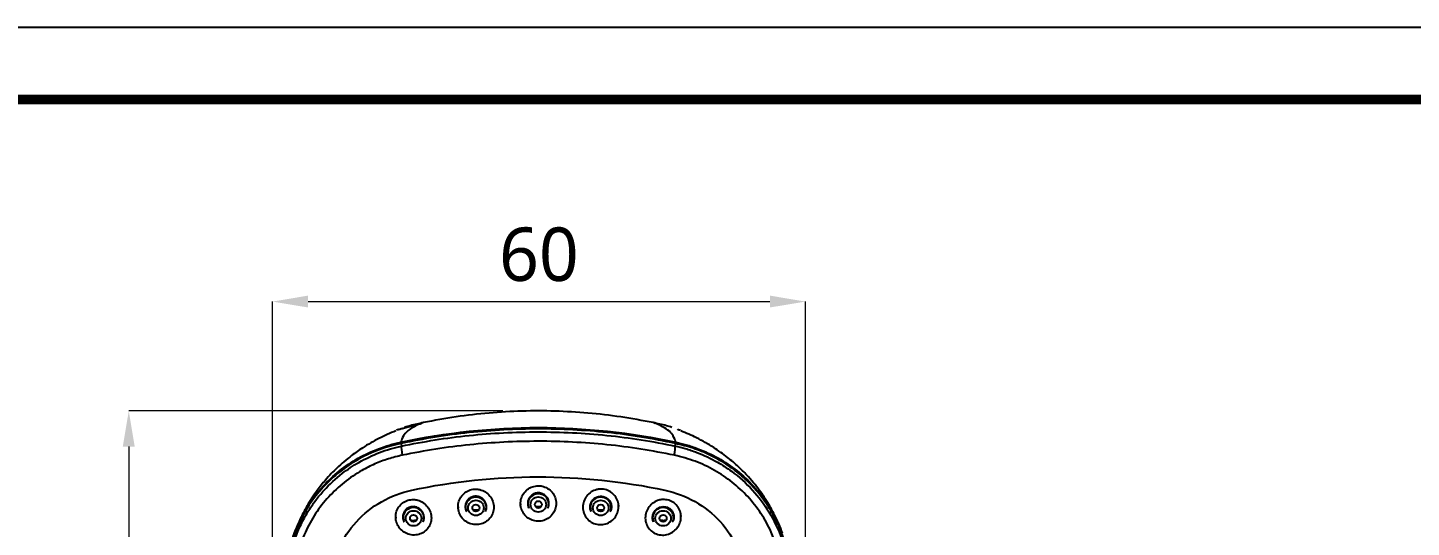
# Model space of a CAD drawing. Extents: x 0 to 1239, y 0 to 509.
# Drawn here: x 80.6 to 235.9, y 291.2 to 347.3 of the extents above; entities that cross this region are included whole.
import ezdxf

# ---------------------------------------------------------------- set-up
doc = ezdxf.new("R2010")
doc.units = 0
doc.header["$LTSCALE"] = 10
doc.header["$MEASUREMENT"] = 0
doc.header["$PDMODE"] = 3
doc.header["$PDSIZE"] = -10
doc.layers.get('0').update_dxf_attribs({"linetype": 'CONTINUOUS'})
doc.layers.get('DEFPOINTS').update_dxf_attribs({"linetype": 'CONTINUOUS'})
doc.layers.add('1', color=7, linetype='CONTINUOUS')
doc.styles.add('Daelim Dimension', font='')
doc.styles.get('Daelim Dimension').set_extended_font_data('NanumGothic')
doc.dimstyles.new('DEFAULT', dxfattribs={"dimscale": 2, "dimtxt": 2, "dimasz": 2, "dimexe": 0, "dimexo": 2, "dimgap": 1, "dimtad": 1, "dimdec": 1, "dimzin": 9, "dimdsep": 46, "dimtxsty": 'Daelim Dimension', "dimcen": 0.5, "dimclrd": 252, "dimclre": 252, "dimclrt": 3, "dimadec": 1, "dimazin": 0, "dimtfac": 1, "dimtdec": 1, "dimtix": 1, "dimtmove": 0, "dimatfit": 3, "dimfxl": 1, "dimtolj": 1, "dimtzin": 1, "dimlwd": 9, "dimlwe": 9, "dimarcsym": 0})

# ---------------------------------------------------------------- blocks, each defined once
blk = doc.blocks.new('*D3')
at = {"color": 5, "lineweight": 9, "ltscale": 0.5, "transparency": 16777216}
for p, q in [((133.92, 304.25), (91.96, 304.25)), ((91.96, 300.25), (91.96, 61.63)), ((133.92, 57.63), (91.96, 57.63))]:
    blk.add_line(p, q, dxfattribs=at)
at = {"color": 5, "ltscale": 0.5, "transparency": 16777216}
for points in [[(91.29, 300.25), (92.63, 300.25), (91.96, 304.25)], [(91.29, 61.63), (92.63, 61.63), (91.96, 57.63)]]:
    blk.add_solid(points, dxfattribs=at)
at = {"layer": 'DEFPOINTS', "color": 0, "ltscale": 0.5, "transparency": 16777216}
for p in [(137.92, 304.25), (91.96, 57.63), (137.92, 57.63)]:
    blk.add_point(p, dxfattribs=at)
at = {"color": 7, "ltscale": 0.5, "transparency": 16777216, "insert": (86.54, 180.94), "char_height": 6, "attachment_point": 5, "rotation": 90, "style": 'Daelim Dimension'}
blk.add_mtext('\\A1;246.5', dxfattribs=at)
blk = doc.blocks.new('*D4')
at = {"color": 5, "lineweight": 9, "ltscale": 0.5, "transparency": 16777216}
for p, q in [((108.08, 257.76), (108.08, 316.52)), ((112.08, 316.52), (163.91, 316.52)), ((167.91, 257.8), (167.91, 316.52))]:
    blk.add_line(p, q, dxfattribs=at)
at = {"color": 5, "ltscale": 0.5, "transparency": 16777216}
for points in [[(112.08, 317.19), (112.08, 315.86), (108.08, 316.52)], [(163.91, 317.19), (163.91, 315.86), (167.91, 316.52)]]:
    blk.add_solid(points, dxfattribs=at)
at = {"layer": 'DEFPOINTS', "color": 0, "ltscale": 0.5, "transparency": 16777216}
for p in [(167.91, 316.52), (108.08, 253.76), (167.91, 253.8)]:
    blk.add_point(p, dxfattribs=at)
at = {"color": 7, "ltscale": 0.5, "transparency": 16777216, "insert": (137.99, 321.79), "char_height": 6, "attachment_point": 5, "style": 'Daelim Dimension'}
blk.add_mtext('\\A1;60', dxfattribs=at)

msp = doc.modelspace()

# ---------------------------------------------------------------- linework, layer by layer
at = {"ltscale": 0.5}
msp.add_lwpolyline([(0, 0), (473.93, 0), (473.93, 347.26), (0, 347.26)], close=True, dxfattribs=at)
at = {"color": 5, "linetype": 'ByBlock', "lineweight": 200, "const_width": 1.09}
msp.add_lwpolyline([(7.62, 14.87), (466.26, 14.87), (466.26, 339.19), (7.62, 339.19)], close=True, dxfattribs=at)
at = {"layer": '1', "color": 7, "linetype": 'Continuous'}
for p, q in [((122.54, 300.6), (122.56, 300.31)), ((153.28, 300.31), (153.3, 300.6)), ((128.9, 293.66), (128.92, 293.35)), ((135.9, 294.01), (135.93, 293.69)), ((146.92, 293.35), (146.94, 293.66)), ((121.9, 292.52), (121.92, 292.21)), ((129.83, 293), (129.85, 292.96)), ((131.99, 292.96), (132, 292.98)), ((136.84, 293.37), (136.85, 293.33)), ((138.99, 293.33), (139, 293.37)), ((143.84, 292.98), (143.85, 292.96)), ((145.99, 292.96), (146.01, 293)), ((153.92, 292.21), (153.95, 292.52)), ((122.82, 291.85), (122.85, 291.79)), ((124.99, 291.79), (124.99, 291.8)), ((150.85, 291.8), (150.85, 291.79)), ((152.99, 291.79), (153.02, 291.85))]:
    msp.add_line(p, q, dxfattribs=at)
for centre, major_axis, ratio, start_param, end_param in [((148.37, 290.7), (-2.53, -12.24), 0.1069, 3.028571, 3.195672), ((122.56, 300.46), (-0.063, 0.293), 0.153634, 0.177241, 1.060127), ((122.81, 299.38), (0.206, -0.979), 0.169708, 3.43605, 4.780572), ((153.03, 299.38), (-0.206, -0.979), 0.169682, 1.502612, 2.847137), ((153.28, 300.46), (-0.063, -0.293), 0.153632, 0.953224, 1.35391), ((153.28, 300.46), (-0.063, -0.293), 0.153632, 1.665447, 2.964351), ((137.92, 293.81), (-1.17, 0), 0.978148, 2.717477, 6.283185), ((123.92, 292.26), (-1.17, 0), 0.978148, 2.717477, 6.283185), ((130.92, 293.43), (-1.17, 0), 0.978148, 2.717477, 6.283185), ((137.92, 293.81), (-1.17, 0), 0.978148, 0, 0.424115), ((144.92, 293.43), (-1.17, 0), 0.978148, 2.717477, 6.283185), ((151.92, 292.26), (-1.17, 0), 0.978148, 2.717477, 6.283185), ((123.92, 292.26), (-1.17, 0), 0.978148, 0, 0.424115), ((130.92, 293.43), (-1.17, 0), 0.978148, 0, 0.424115), ((144.92, 293.43), (-1.17, 0), 0.978148, 0, 0.424115), ((151.92, 292.26), (-1.17, 0), 0.978148, 0, 0.424115)]:
    msp.add_ellipse(centre, major_axis=major_axis, ratio=ratio, start_param=start_param, end_param=end_param, dxfattribs=at)
for centre, major_axis in [((130.92, 293.37), (0.875, 0)), ((130.92, 293.37), (0.4, 0)), ((137.92, 293.75), (0.875, 0)), ((137.92, 293.75), (0.4, 0)), ((144.92, 293.37), (0.875, 0)), ((144.92, 293.37), (-0.4, 0)), ((123.92, 292.2), (0.875, 0)), ((123.92, 292.2), (0.4, 0)), ((151.92, 292.2), (0.875, 0)), ((151.92, 292.2), (-0.4, 0))]:
    msp.add_ellipse(centre, major_axis=major_axis, ratio=0.978148, dxfattribs=at)
for points in [[(124.82, 302.83), (122.02, 302.09)], [(153.86, 302.07), (153.55, 302.15)]]:
    msp.add_open_spline(points, degree=1, dxfattribs=at)
for points, knots in [([(125.02, 302.94), (124.77, 302.84), (124.27, 302.65), (123.68, 302.32), (123.13, 301.92), (122.72, 301.42), (122.57, 300.98), (122.49, 300.74)], [0, 0, 0, 0, 0.16786, 0.33419, 0.499577, 0.723218, 1, 1, 1, 1]), ([(125.02, 302.94), (124.53, 302.83), (123.82, 302.68), (123.13, 302.47), (122.92, 302.4)], [0, 0, 0, 0, 0.699038, 1, 1, 1, 1]), ([(150.82, 302.94), (149.61, 303.17), (147.18, 303.62), (143.5, 304.04), (139.8, 304.26), (136.09, 304.26), (132.38, 304.05), (128.68, 303.63), (126.24, 303.17), (125.02, 302.94)], [0, 0, 0, 0, 0.142917, 0.285499, 0.427782, 0.569979, 0.712989, 0.856507, 1, 1, 1, 1]), ([(153.35, 300.74), (153.27, 300.98), (153.12, 301.42), (152.65, 301.99), (151.91, 302.5), (151.19, 302.79), (150.82, 302.94)], [0, 0, 0, 0, 0.276756, 0.500443, 0.749348, 1, 1, 1, 1]), ([(152.91, 302.4), (152.71, 302.47), (152.02, 302.68), (151.31, 302.83), (150.82, 302.94)], [0, 0, 0, 0, 0.304157, 1, 1, 1, 1]), ([(121.93, 302), (121.28, 301.76), (120, 301.2), (118.36, 300.24), (117.08, 299.35), (116.12, 298.57), (115.36, 297.89), (114.66, 297.2), (113.9, 296.36), (112.96, 295.18), (112.09, 293.83), (111.56, 292.89), (111.37, 292.52)], [0, 0, 0, 0, 0.145328, 0.294488, 0.402196, 0.479248, 0.552018, 0.610111, 0.674519, 0.774692, 0.913347, 1, 1, 1, 1]), ([(122.49, 300.74), (127.5, 301.82), (132.75, 302.38), (143.1, 302.38), (148.32, 301.83), (153.35, 300.74)], [0, 0, 0, 0, 0.5, 0.5, 1, 1, 1, 1]), ([(153.3, 300.6), (152.03, 300.86), (149.51, 301.36), (145.66, 301.86), (141.8, 302.16), (137.92, 302.27), (134.04, 302.16), (130.17, 301.85), (126.32, 301.35), (123.8, 300.85), (122.54, 300.6)], [0, 0, 0, 0, 0.125753, 0.250834, 0.375449, 0.499809, 0.624508, 0.749728, 0.875039, 1, 1, 1, 1]), ([(122.56, 300.31), (123.81, 300.55), (126.32, 301.04), (130.15, 301.53), (134.01, 301.83), (137.88, 301.93), (141.75, 301.84), (145.62, 301.54), (149.48, 301.05), (152.01, 300.56), (153.28, 300.31)], [0, 0, 0, 0, 0.124436, 0.249312, 0.374219, 0.49876, 0.623131, 0.747967, 0.87351, 1, 1, 1, 1]), ([(165.27, 290.53), (165.26, 290.57), (165.06, 291.27), (164.59, 292.27), (163.89, 293.59), (163.28, 294.57), (162.7, 295.4), (162.06, 296.22), (161.28, 297.1), (160.3, 298.08), (159.08, 299.12), (157.53, 300.22), (155.79, 301.22), (154.52, 301.77), (153.93, 302)], [0, 0, 0, 0, 0.006963, 0.127019, 0.217034, 0.277118, 0.329598, 0.389509, 0.45673, 0.533369, 0.629771, 0.74672, 0.883184, 1, 1, 1, 1]), ([(109.65, 286.62), (109.73, 287.18), (109.88, 288.31), (110.33, 289.96), (111.04, 291.82), (112.14, 293.82), (114.21, 296.49), (116.9, 298.64), (119.59, 299.89), (121.22, 300.44), (122.06, 300.64), (122.49, 300.74)], [0, 0, 0, 0, 0.082018, 0.165581, 0.250311, 0.374814, 0.499668, 0.748819, 0.874047, 0.93666, 1, 1, 1, 1]), ([(122.54, 300.6), (120.84, 300.24), (119.22, 299.65), (116.27, 298), (114.93, 296.95), (111.48, 293.21), (110.03, 290), (109.67, 286.55)], [0, 0, 0, 0, 0.25, 0.25, 0.5, 0.5, 1, 1, 1, 1]), ([(109.81, 286.22), (109.89, 286.87), (110.06, 288.12), (110.59, 289.89), (111.25, 291.5), (112.03, 292.94), (112.9, 294.21), (114.13, 295.69), (115.73, 297.17), (117.85, 298.58), (119.69, 299.45), (121.31, 300.01), (122.14, 300.21), (122.56, 300.31)], [0, 0, 0, 0, 0.095183, 0.185109, 0.270868, 0.351747, 0.427697, 0.499121, 0.638053, 0.748976, 0.874617, 0.937249, 1, 1, 1, 1]), ([(153.19, 299.28), (151.94, 299.52), (149.44, 300.01), (144.35, 300.65), (137.91, 300.98), (131.48, 300.64), (126.4, 300), (123.9, 299.52), (122.65, 299.28)], [0, 0, 0, 0, 0.125097, 0.250404, 0.500308, 0.749903, 0.875005, 1, 1, 1, 1]), ([(153.28, 300.31), (153.66, 300.22), (154.49, 300.03), (156.1, 299.48), (157.85, 298.65), (159.98, 297.27), (162, 295.46), (163.92, 292.9), (165.42, 289.82), (165.82, 287.46), (166.03, 286.22)], [0, 0, 0, 0, 0.056904, 0.12445, 0.249318, 0.342233, 0.499239, 0.649558, 0.816062, 1, 1, 1, 1]), ([(166.17, 286.55), (166.07, 287.23), (165.87, 288.6), (165.26, 290.57), (164.42, 292.44), (163.35, 294.16), (162.07, 295.74), (160.6, 297.14), (158.97, 298.35), (157.19, 299.33), (155.31, 300.1), (153.97, 300.44), (153.3, 300.6)], [0, 0, 0, 0, 0.100549, 0.201114, 0.300998, 0.4009, 0.500882, 0.600661, 0.700434, 0.800484, 0.899944, 1, 1, 1, 1]), ([(153.35, 300.74), (153.73, 300.65), (154.57, 300.45), (156.2, 299.91), (158.92, 298.65), (161.61, 296.51), (163.69, 293.84), (164.69, 292.02), (165.16, 290.88), (165.29, 290.53)], [0, 0, 0, 0, 0.071253, 0.155561, 0.310645, 0.620355, 0.775769, 0.931172, 1, 1, 1, 1]), ([(122.65, 299.28), (122.13, 299.15), (121.08, 298.9), (119.56, 298.32), (117.88, 297.48), (116.1, 296.28), (114.35, 294.65), (112.87, 292.77), (111.72, 290.66), (110.89, 288.4), (110.65, 286.79), (110.53, 286)], [0, 0, 0, 0, 0.083591, 0.167026, 0.25119, 0.376559, 0.501123, 0.625631, 0.749991, 0.875287, 1, 1, 1, 1]), ([(165.31, 286), (165.24, 286.53), (165.1, 287.6), (164.66, 289.16), (163.98, 290.91), (162.95, 292.79), (161.47, 294.67), (159.72, 296.3), (157.72, 297.63), (155.54, 298.68), (153.97, 299.08), (153.19, 299.28)], [0, 0, 0, 0, 0.083363, 0.16677, 0.25121, 0.376266, 0.500967, 0.625209, 0.749803, 0.875004, 1, 1, 1, 1]), ([(123.72, 295.36), (128.37, 296.35), (133.09, 296.85), (142.65, 296.85), (147.47, 296.35), (152.12, 295.36)], [0, 0, 0, 0, 0.5, 0.5, 1, 1, 1, 1]), ([(123.72, 295.36), (128.37, 296.35), (133.09, 296.85), (142.65, 296.85), (147.47, 296.35), (152.12, 295.36)], [0, 0, 0, 0, 0.5, 0.5, 1, 1, 1, 1]), ([(114.62, 285.34), (114.87, 287.78), (115.89, 290.05), (119.13, 293.6), (121.32, 294.85), (123.72, 295.36)], [0, 0, 0, 0, 0.5, 0.5, 1, 1, 1, 1]), ([(114.62, 285.34), (114.87, 287.78), (115.89, 290.05), (119.13, 293.6), (121.32, 294.85), (123.72, 295.36)], [0, 0, 0, 0, 0.5, 0.5, 1, 1, 1, 1]), ([(130.93, 295.47), (130.71, 295.48), (130.48, 295.45), (130.06, 295.31), (129.86, 295.2), (129.51, 294.93), (129.35, 294.77), (129.11, 294.4), (129.02, 294.19), (128.92, 293.76), (128.9, 293.53), (128.95, 293.09), (129.01, 292.87), (129.2, 292.46), (129.33, 292.27), (129.65, 291.95), (129.83, 291.81), (130.24, 291.6), (130.46, 291.53), (130.91, 291.48), (131.14, 291.48), (131.58, 291.58), (131.79, 291.66), (132.17, 291.89), (132.34, 292.04), (132.62, 292.38), (132.73, 292.58), (132.88, 293), (132.92, 293.22), (132.92, 293.67), (132.88, 293.89), (132.74, 294.32), (132.63, 294.52), (132.35, 294.87), (132.17, 295.03), (131.79, 295.28), (131.58, 295.37), (131.22, 295.45), (131.08, 295.47), (130.93, 295.47)], [0, 0, 0, 0, 0.053463, 0.053463, 0.106939, 0.106939, 0.16024, 0.16024, 0.213445, 0.213445, 0.266776, 0.266776, 0.320431, 0.320431, 0.374467, 0.374467, 0.428741, 0.428741, 0.482963, 0.482963, 0.536865, 0.536865, 0.590363, 0.590363, 0.643588, 0.643588, 0.696785, 0.696785, 0.750175, 0.750175, 0.803861, 0.803861, 0.857819, 0.857819, 0.911933, 0.911933, 0.966049, 0.966049, 1, 1, 1, 1]), ([(130.93, 295.47), (130.71, 295.48), (130.48, 295.45), (130.06, 295.31), (129.86, 295.2), (129.51, 294.93), (129.35, 294.77), (129.11, 294.4), (129.02, 294.19), (128.92, 293.76), (128.9, 293.53), (128.95, 293.09), (129.01, 292.87), (129.2, 292.46), (129.33, 292.27), (129.65, 291.95), (129.83, 291.81), (130.24, 291.6), (130.46, 291.53), (130.91, 291.48), (131.14, 291.48), (131.58, 291.58), (131.79, 291.66), (132.17, 291.89), (132.34, 292.04), (132.62, 292.38), (132.73, 292.58), (132.88, 293), (132.92, 293.22), (132.92, 293.67), (132.88, 293.89), (132.74, 294.32), (132.63, 294.52), (132.35, 294.87), (132.17, 295.03), (131.79, 295.28), (131.58, 295.37), (131.22, 295.45), (131.08, 295.47), (130.93, 295.47)], [0, 0, 0, 0, 0.053463, 0.053463, 0.106939, 0.106939, 0.16024, 0.16024, 0.213445, 0.213445, 0.266776, 0.266776, 0.320431, 0.320431, 0.374467, 0.374467, 0.428741, 0.428741, 0.482963, 0.482963, 0.536865, 0.536865, 0.590363, 0.590363, 0.643588, 0.643588, 0.696785, 0.696785, 0.750175, 0.750175, 0.803861, 0.803861, 0.857819, 0.857819, 0.911933, 0.911933, 0.966049, 0.966049, 1, 1, 1, 1]), ([(137.92, 295.85), (137.7, 295.85), (137.47, 295.81), (137.05, 295.67), (136.85, 295.56), (136.5, 295.28), (136.35, 295.11), (136.11, 294.73), (136.02, 294.52), (135.92, 294.09), (135.91, 293.86), (135.96, 293.41), (136.02, 293.19), (136.22, 292.79), (136.35, 292.6), (136.67, 292.29), (136.86, 292.15), (137.27, 291.96), (137.49, 291.9), (137.93, 291.85), (138.16, 291.87), (138.6, 291.97), (138.81, 292.06), (139.18, 292.3), (139.35, 292.45), (139.63, 292.8), (139.74, 293), (139.88, 293.43), (139.92, 293.65), (139.92, 294.1), (139.88, 294.33), (139.73, 294.75), (139.61, 294.95), (139.33, 295.29), (139.15, 295.45), (138.77, 295.68), (138.56, 295.76), (138.2, 295.84), (138.06, 295.85), (137.92, 295.85)], [0, 0, 0, 0, 0.053484, 0.053484, 0.106964, 0.106964, 0.160502, 0.160502, 0.214184, 0.214184, 0.268039, 0.268039, 0.322032, 0.322032, 0.376044, 0.376044, 0.429919, 0.429919, 0.483548, 0.483548, 0.536951, 0.536951, 0.590281, 0.590281, 0.643737, 0.643737, 0.697439, 0.697439, 0.751367, 0.751367, 0.805389, 0.805389, 0.859352, 0.859352, 0.913159, 0.913159, 0.966795, 0.966795, 1, 1, 1, 1]), ([(137.92, 295.85), (137.7, 295.85), (137.47, 295.81), (137.05, 295.67), (136.85, 295.56), (136.5, 295.28), (136.35, 295.11), (136.11, 294.73), (136.02, 294.52), (135.92, 294.09), (135.91, 293.86), (135.96, 293.41), (136.02, 293.19), (136.22, 292.79), (136.35, 292.6), (136.67, 292.29), (136.86, 292.15), (137.27, 291.96), (137.49, 291.9), (137.93, 291.85), (138.16, 291.87), (138.6, 291.97), (138.81, 292.06), (139.18, 292.3), (139.35, 292.45), (139.63, 292.8), (139.74, 293), (139.88, 293.43), (139.92, 293.65), (139.92, 294.1), (139.88, 294.33), (139.73, 294.75), (139.61, 294.95), (139.33, 295.29), (139.15, 295.45), (138.77, 295.68), (138.56, 295.76), (138.2, 295.84), (138.06, 295.85), (137.92, 295.85)], [0, 0, 0, 0, 0.053484, 0.053484, 0.106964, 0.106964, 0.160502, 0.160502, 0.214184, 0.214184, 0.268039, 0.268039, 0.322032, 0.322032, 0.376044, 0.376044, 0.429919, 0.429919, 0.483548, 0.483548, 0.536951, 0.536951, 0.590281, 0.590281, 0.643737, 0.643737, 0.697439, 0.697439, 0.751367, 0.751367, 0.805389, 0.805389, 0.859352, 0.859352, 0.913159, 0.913159, 0.966795, 0.966795, 1, 1, 1, 1]), ([(137.92, 295.05), (137.79, 295.05), (137.65, 295.03), (137.4, 294.94), (137.28, 294.88), (137.07, 294.71), (136.98, 294.61), (136.84, 294.39), (136.79, 294.26), (136.73, 294), (136.72, 293.86), (136.75, 293.61), (136.78, 293.48), (136.83, 293.37)], [0, 0, 0, 0, 0.167776, 0.167776, 0.335539, 0.335539, 0.503524, 0.503524, 0.671991, 0.671991, 0.840991, 0.840991, 1, 1, 1, 1]), ([(139, 293.37), (139.02, 293.4), (139.04, 293.44), (139.09, 293.6), (139.12, 293.74), (139.11, 294.01), (139.09, 294.14), (139, 294.39), (138.93, 294.51), (138.76, 294.72), (138.66, 294.81), (138.43, 294.95), (138.3, 295), (138.09, 295.05), (138, 295.05), (137.92, 295.05)], [0, 0, 0, 0, 0.051014, 0.051014, 0.220077, 0.220077, 0.389461, 0.389461, 0.558737, 0.558737, 0.727579, 0.727579, 0.895882, 0.895882, 1, 1, 1, 1]), ([(144.91, 295.47), (145.13, 295.48), (145.36, 295.45), (145.78, 295.31), (145.98, 295.2), (146.33, 294.94), (146.49, 294.77), (146.73, 294.4), (146.82, 294.19), (146.92, 293.76), (146.94, 293.54), (146.89, 293.09), (146.83, 292.87), (146.64, 292.46), (146.51, 292.27), (146.19, 291.95), (146.01, 291.81), (145.6, 291.6), (145.38, 291.54), (144.93, 291.48), (144.7, 291.49), (144.26, 291.58), (144.05, 291.66), (143.67, 291.89), (143.5, 292.04), (143.22, 292.39), (143.11, 292.58), (142.96, 293), (142.92, 293.22), (142.92, 293.67), (142.96, 293.89), (143.1, 294.32), (143.21, 294.52), (143.49, 294.88), (143.67, 295.03), (144.05, 295.28), (144.26, 295.37), (144.62, 295.45), (144.76, 295.47), (144.91, 295.47)], [0, 0, 0, 0, 0.053464, 0.053464, 0.106941, 0.106941, 0.16024, 0.16024, 0.213442, 0.213442, 0.266768, 0.266768, 0.320419, 0.320419, 0.374455, 0.374455, 0.42873, 0.42873, 0.482957, 0.482957, 0.536865, 0.536865, 0.590366, 0.590366, 0.64359, 0.64359, 0.696783, 0.696783, 0.750168, 0.750168, 0.803851, 0.803851, 0.857807, 0.857807, 0.911922, 0.911922, 0.966042, 0.966042, 1, 1, 1, 1]), ([(144.91, 295.47), (145.13, 295.48), (145.36, 295.45), (145.78, 295.31), (145.98, 295.2), (146.33, 294.94), (146.49, 294.77), (146.73, 294.4), (146.82, 294.19), (146.92, 293.76), (146.94, 293.54), (146.89, 293.09), (146.83, 292.87), (146.64, 292.46), (146.51, 292.27), (146.19, 291.95), (146.01, 291.81), (145.6, 291.6), (145.38, 291.54), (144.93, 291.48), (144.7, 291.49), (144.26, 291.58), (144.05, 291.66), (143.67, 291.89), (143.5, 292.04), (143.22, 292.39), (143.11, 292.58), (142.96, 293), (142.92, 293.22), (142.92, 293.67), (142.96, 293.89), (143.1, 294.32), (143.21, 294.52), (143.49, 294.88), (143.67, 295.03), (144.05, 295.28), (144.26, 295.37), (144.62, 295.45), (144.76, 295.47), (144.91, 295.47)], [0, 0, 0, 0, 0.053464, 0.053464, 0.106941, 0.106941, 0.16024, 0.16024, 0.213442, 0.213442, 0.266768, 0.266768, 0.320419, 0.320419, 0.374455, 0.374455, 0.42873, 0.42873, 0.482957, 0.482957, 0.536865, 0.536865, 0.590366, 0.590366, 0.64359, 0.64359, 0.696783, 0.696783, 0.750168, 0.750168, 0.803851, 0.803851, 0.857807, 0.857807, 0.911922, 0.911922, 0.966042, 0.966042, 1, 1, 1, 1]), ([(152.12, 295.36), (154.52, 294.85), (156.69, 293.61), (159.93, 290.07), (160.97, 287.78), (161.22, 285.34)], [0, 0, 0, 0, 0.5, 0.5, 1, 1, 1, 1]), ([(152.12, 295.36), (154.52, 294.85), (156.69, 293.61), (159.93, 290.07), (160.97, 287.78), (161.22, 285.34)], [0, 0, 0, 0, 0.5, 0.5, 1, 1, 1, 1]), ([(123.95, 294.3), (123.72, 294.31), (123.49, 294.28), (123.07, 294.16), (122.86, 294.05), (122.51, 293.79), (122.35, 293.63), (122.11, 293.26), (122.02, 293.06), (121.92, 292.63), (121.9, 292.41), (121.94, 291.97), (122, 291.75), (122.19, 291.34), (122.31, 291.15), (122.62, 290.82), (122.81, 290.67), (123.21, 290.46), (123.43, 290.38), (123.89, 290.31), (124.12, 290.31), (124.56, 290.4), (124.78, 290.48), (125.16, 290.7), (125.33, 290.85), (125.61, 291.19), (125.72, 291.38), (125.87, 291.79), (125.91, 292.01), (125.92, 292.45), (125.88, 292.68), (125.74, 293.1), (125.63, 293.31), (125.36, 293.67), (125.19, 293.83), (124.81, 294.08), (124.6, 294.18), (124.24, 294.27), (124.09, 294.3), (123.95, 294.3)], [0, 0, 0, 0, 0.053843, 0.053843, 0.10772, 0.10772, 0.16108, 0.16108, 0.213849, 0.213849, 0.266429, 0.266429, 0.319347, 0.319347, 0.372997, 0.372997, 0.42743, 0.42743, 0.4823, 0.4823, 0.537032, 0.537032, 0.591144, 0.591144, 0.644497, 0.644497, 0.697315, 0.697315, 0.750013, 0.750013, 0.802995, 0.802995, 0.856518, 0.856518, 0.910635, 0.910635, 0.965196, 0.965196, 1, 1, 1, 1]), ([(123.95, 294.3), (123.72, 294.31), (123.49, 294.28), (123.07, 294.16), (122.86, 294.05), (122.51, 293.79), (122.35, 293.63), (122.11, 293.26), (122.02, 293.06), (121.92, 292.63), (121.9, 292.41), (121.94, 291.97), (122, 291.75), (122.19, 291.34), (122.31, 291.15), (122.62, 290.82), (122.81, 290.67), (123.21, 290.46), (123.43, 290.38), (123.89, 290.31), (124.12, 290.31), (124.56, 290.4), (124.78, 290.48), (125.16, 290.7), (125.33, 290.85), (125.61, 291.19), (125.72, 291.38), (125.87, 291.79), (125.91, 292.01), (125.92, 292.45), (125.88, 292.68), (125.74, 293.1), (125.63, 293.31), (125.36, 293.67), (125.19, 293.83), (124.81, 294.08), (124.6, 294.18), (124.24, 294.27), (124.09, 294.3), (123.95, 294.3)], [0, 0, 0, 0, 0.053843, 0.053843, 0.10772, 0.10772, 0.16108, 0.16108, 0.213849, 0.213849, 0.266429, 0.266429, 0.319347, 0.319347, 0.372997, 0.372997, 0.42743, 0.42743, 0.4823, 0.4823, 0.537032, 0.537032, 0.591144, 0.591144, 0.644497, 0.644497, 0.697315, 0.697315, 0.750013, 0.750013, 0.802995, 0.802995, 0.856518, 0.856518, 0.910635, 0.910635, 0.965196, 0.965196, 1, 1, 1, 1]), ([(123.94, 293.51), (123.8, 293.51), (123.67, 293.5), (123.41, 293.42), (123.29, 293.36), (123.07, 293.21), (122.98, 293.11), (122.83, 292.89), (122.78, 292.77), (122.71, 292.52), (122.7, 292.39), (122.73, 292.12), (122.76, 291.99), (122.82, 291.86), (122.82, 291.86), (122.82, 291.85)], [0, 0, 0, 0, 0.167013, 0.167013, 0.334136, 0.334136, 0.499505, 0.499505, 0.663067, 0.663067, 0.826091, 0.826091, 0.990143, 0.990143, 1, 1, 1, 1]), ([(124.99, 291.79), (125.01, 291.82), (125.02, 291.85), (125.07, 292), (125.1, 292.13), (125.1, 292.39), (125.08, 292.52), (125, 292.78), (124.94, 292.9), (124.78, 293.12), (124.68, 293.21), (124.45, 293.37), (124.33, 293.43), (124.11, 293.49), (124.02, 293.5), (123.94, 293.51)], [0, 0, 0, 0, 0.037004, 0.037004, 0.204613, 0.204613, 0.373007, 0.373007, 0.543179, 0.543179, 0.715421, 0.715421, 0.889233, 0.889233, 1, 1, 1, 1]), ([(130.93, 294.68), (130.8, 294.68), (130.66, 294.66), (130.41, 294.58), (130.29, 294.52), (130.07, 294.36), (129.98, 294.26), (129.84, 294.04), (129.78, 293.92), (129.72, 293.66), (129.71, 293.52), (129.74, 293.26), (129.77, 293.13), (129.83, 293.01), (129.83, 293), (129.83, 293)], [0, 0, 0, 0, 0.16669, 0.16669, 0.333419, 0.333419, 0.499555, 0.499555, 0.665432, 0.665432, 0.831737, 0.831737, 0.999028, 0.999028, 1, 1, 1, 1]), ([(132, 292.98), (132.01, 293.01), (132.03, 293.04), (132.08, 293.19), (132.11, 293.33), (132.11, 293.59), (132.09, 293.73), (132, 293.98), (131.94, 294.1), (131.77, 294.31), (131.67, 294.41), (131.44, 294.55), (131.31, 294.61), (131.1, 294.66), (131.01, 294.67), (130.93, 294.68)], [0, 0, 0, 0, 0.042351, 0.042351, 0.210878, 0.210878, 0.380313, 0.380313, 0.550687, 0.550687, 0.721673, 0.721673, 0.892737, 0.892737, 1, 1, 1, 1]), ([(137.55, 293.57), (137.59, 293.56), (137.62, 293.55), (137.79, 293.51), (137.93, 293.51), (138.13, 293.53), (138.21, 293.55), (138.28, 293.57)], [0, 0, 0, 0, 0.150784, 0.150784, 0.696251, 0.696251, 1, 1, 1, 1]), ([(143.84, 292.98), (143.83, 293.01), (143.81, 293.04), (143.76, 293.19), (143.73, 293.33), (143.73, 293.59), (143.75, 293.73), (143.84, 293.98), (143.9, 294.1), (144.07, 294.31), (144.17, 294.41), (144.4, 294.56), (144.53, 294.61), (144.74, 294.66), (144.83, 294.67), (144.91, 294.68)], [0, 0, 0, 0, 0.042207, 0.042207, 0.210742, 0.210742, 0.380189, 0.380189, 0.550582, 0.550582, 0.721597, 0.721597, 0.892699, 0.892699, 1, 1, 1, 1]), ([(144.91, 294.68), (145.04, 294.68), (145.18, 294.66), (145.43, 294.58), (145.55, 294.52), (145.77, 294.36), (145.86, 294.26), (146, 294.04), (146.06, 293.92), (146.12, 293.66), (146.13, 293.53), (146.1, 293.26), (146.07, 293.13), (146.01, 293.01), (146.01, 293.01), (146.01, 293)], [0, 0, 0, 0, 0.166669, 0.166669, 0.333379, 0.333379, 0.499487, 0.499487, 0.665327, 0.665327, 0.831593, 0.831593, 0.998848, 0.998848, 1, 1, 1, 1]), ([(151.89, 294.3), (152.12, 294.31), (152.34, 294.29), (152.77, 294.16), (152.98, 294.06), (153.33, 293.79), (153.49, 293.63), (153.73, 293.26), (153.82, 293.06), (153.92, 292.63), (153.94, 292.41), (153.9, 291.97), (153.84, 291.75), (153.66, 291.34), (153.53, 291.15), (153.22, 290.82), (153.03, 290.67), (152.63, 290.46), (152.41, 290.38), (151.96, 290.31), (151.72, 290.31), (151.28, 290.4), (151.06, 290.48), (150.68, 290.7), (150.51, 290.85), (150.23, 291.19), (150.12, 291.38), (149.97, 291.79), (149.93, 292.01), (149.92, 292.45), (149.96, 292.68), (150.1, 293.1), (150.21, 293.31), (150.48, 293.67), (150.65, 293.83), (151.03, 294.08), (151.24, 294.18), (151.6, 294.27), (151.75, 294.3), (151.89, 294.3)], [0, 0, 0, 0, 0.053843, 0.053843, 0.10772, 0.10772, 0.16108, 0.16108, 0.213848, 0.213848, 0.266428, 0.266428, 0.319346, 0.319346, 0.372995, 0.372995, 0.427427, 0.427427, 0.482296, 0.482296, 0.537029, 0.537029, 0.591143, 0.591143, 0.644499, 0.644499, 0.697318, 0.697318, 0.750014, 0.750014, 0.802993, 0.802993, 0.856513, 0.856513, 0.910631, 0.910631, 0.965194, 0.965194, 1, 1, 1, 1]), ([(151.89, 294.3), (152.12, 294.31), (152.34, 294.29), (152.77, 294.16), (152.98, 294.06), (153.33, 293.79), (153.49, 293.63), (153.73, 293.26), (153.82, 293.06), (153.92, 292.63), (153.94, 292.41), (153.9, 291.97), (153.84, 291.75), (153.66, 291.34), (153.53, 291.15), (153.22, 290.82), (153.03, 290.67), (152.63, 290.46), (152.41, 290.38), (151.96, 290.31), (151.72, 290.31), (151.28, 290.4), (151.06, 290.48), (150.68, 290.7), (150.51, 290.85), (150.23, 291.19), (150.12, 291.38), (149.97, 291.79), (149.93, 292.01), (149.92, 292.45), (149.96, 292.68), (150.1, 293.1), (150.21, 293.31), (150.48, 293.67), (150.65, 293.83), (151.03, 294.08), (151.24, 294.18), (151.6, 294.27), (151.75, 294.3), (151.89, 294.3)], [0, 0, 0, 0, 0.053843, 0.053843, 0.10772, 0.10772, 0.16108, 0.16108, 0.213848, 0.213848, 0.266428, 0.266428, 0.319346, 0.319346, 0.372995, 0.372995, 0.427427, 0.427427, 0.482296, 0.482296, 0.537029, 0.537029, 0.591143, 0.591143, 0.644499, 0.644499, 0.697318, 0.697318, 0.750014, 0.750014, 0.802993, 0.802993, 0.856513, 0.856513, 0.910631, 0.910631, 0.965194, 0.965194, 1, 1, 1, 1]), ([(150.85, 291.8), (150.83, 291.82), (150.82, 291.85), (150.77, 292), (150.74, 292.13), (150.74, 292.39), (150.76, 292.52), (150.84, 292.78), (150.9, 292.9), (151.06, 293.12), (151.16, 293.21), (151.39, 293.37), (151.51, 293.43), (151.73, 293.49), (151.82, 293.5), (151.9, 293.51)], [0, 0, 0, 0, 0.036682, 0.036682, 0.204346, 0.204346, 0.372791, 0.372791, 0.543015, 0.543015, 0.715314, 0.715314, 0.88919, 0.88919, 1, 1, 1, 1]), ([(151.9, 293.51), (152.04, 293.51), (152.17, 293.5), (152.43, 293.43), (152.55, 293.37), (152.77, 293.21), (152.86, 293.11), (153.01, 292.9), (153.06, 292.77), (153.13, 292.52), (153.14, 292.39), (153.12, 292.13), (153.08, 291.99), (153.03, 291.86), (153.02, 291.86), (153.02, 291.85)], [0, 0, 0, 0, 0.166967, 0.166967, 0.334045, 0.334045, 0.499367, 0.499367, 0.662882, 0.662882, 0.825857, 0.825857, 0.989859, 0.989859, 1, 1, 1, 1]), ([(123.55, 292.03), (123.65, 292), (123.76, 291.98), (124, 291.96), (124.14, 291.98), (124.26, 292.02)], [0, 0, 0, 0, 0.443304, 0.443304, 1, 1, 1, 1]), ([(130.57, 293.19), (130.69, 293.15), (130.83, 293.13), (131.07, 293.14), (131.17, 293.16), (131.27, 293.19)], [0, 0, 0, 0, 0.554671, 0.554671, 1, 1, 1, 1]), ([(144.56, 293.19), (144.63, 293.17), (144.69, 293.16), (144.9, 293.13), (145.03, 293.14), (145.21, 293.17), (145.25, 293.18), (145.29, 293.2)], [0, 0, 0, 0, 0.285303, 0.285303, 0.828334, 0.828334, 1, 1, 1, 1]), ([(151.56, 292.02), (151.66, 291.99), (151.76, 291.98), (152, 291.97), (152.14, 291.98), (152.27, 292.02), (152.27, 292.02), (152.27, 292.02)], [0, 0, 0, 0, 0.425692, 0.425692, 0.989875, 0.989875, 1, 1, 1, 1])]:
    msp.add_open_spline(points, degree=3, knots=knots, dxfattribs=at)

# ---------------------------------------------------------------- dimensions: what is measured, and where the dimension line sits
at = {"color": 5, "ltscale": 0.5}
dim = msp.add_linear_dim(base=(167.91, 316.52), p1=(108.08, 253.76), p2=(167.91, 253.8), text='60', dimstyle='DEFAULT', override={"dimtxt": 3, "dimclrd": 5, "dimclre": 5, "dimclrt": 7}, dxfattribs=at)
dim.commit()
dim.dimension.update_dxf_attribs({"geometry": '*D4', "text_midpoint": (137.99, 316.52), "dimtype": 160})
dim = msp.add_linear_dim(base=(91.96, 57.63), p1=(137.92, 304.25), p2=(137.92, 57.63), angle=90, text='246.5', dimstyle='DEFAULT', override={"dimtxt": 3, "dimclrd": 5, "dimclre": 5, "dimclrt": 7}, dxfattribs=at)
dim.commit()
dim.dimension.update_dxf_attribs({"geometry": '*D3', "text_midpoint": (86.54, 180.94)})

doc.saveas('drawing.dxf')
